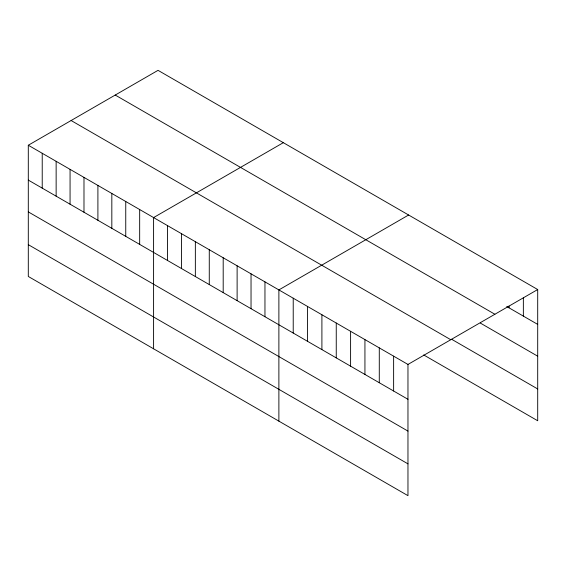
<?xml version="1.0" encoding="UTF-8"?>
<svg xmlns="http://www.w3.org/2000/svg" width="566" height="566" viewBox="0 0 566 566"><rect width="100%" height="100%" fill="white"/><g stroke="black" fill="none" stroke-linecap="round" stroke-linejoin="round"><path stroke-width="0.85" d="M28.3 145.243L407.966 364.44L407.966 495.66L28.3 276.463L28.3 145.243L158.034 70.34L537.7 289.537L537.7 420.757L423.715 354.953M283.325 142.674L153.591 217.577L153.591 348.798M408.617 215.009L278.882 289.912L278.882 421.132M407.966 364.44L537.7 289.537M506.747 306.517L537.7 324.389M115.223 95.053L494.889 314.257M480.329 323.066L537.7 356.191M451.64 339.275L537.7 388.955M71.111 120.523L450.777 339.72M28.3 180.094L407.966 399.292M28.3 211.896L407.966 431.094M28.3 244.661L407.966 463.858M523.359 297.808L523.359 316.104M509.011 306.086L509.011 307.826M393.625 356.156L393.625 391.007M379.284 347.878L379.284 382.729M364.936 339.593L364.936 374.444M350.595 331.315L350.595 366.167M336.254 323.03L336.254 357.882M321.905 314.753L321.905 349.604M307.564 306.475L307.564 341.326M293.223 298.19L293.223 333.041M264.959 281.875L264.959 316.727M251.035 273.838L251.035 308.689M237.119 265.801L237.119 300.652M223.195 257.763L223.195 292.615M209.271 249.726L209.271 284.578M195.355 241.689L195.355 276.541M181.431 233.652L181.431 268.503M167.508 225.615L167.508 260.466M139.668 209.54L139.668 244.392M125.751 201.503L125.751 236.355M111.827 193.466L111.827 228.317M97.904 185.429L97.904 220.28M83.987 177.391L83.987 212.243M70.064 169.354L70.064 204.206M56.14 161.317L56.14 196.169M42.224 153.28L42.224 188.131"/></g></svg>
